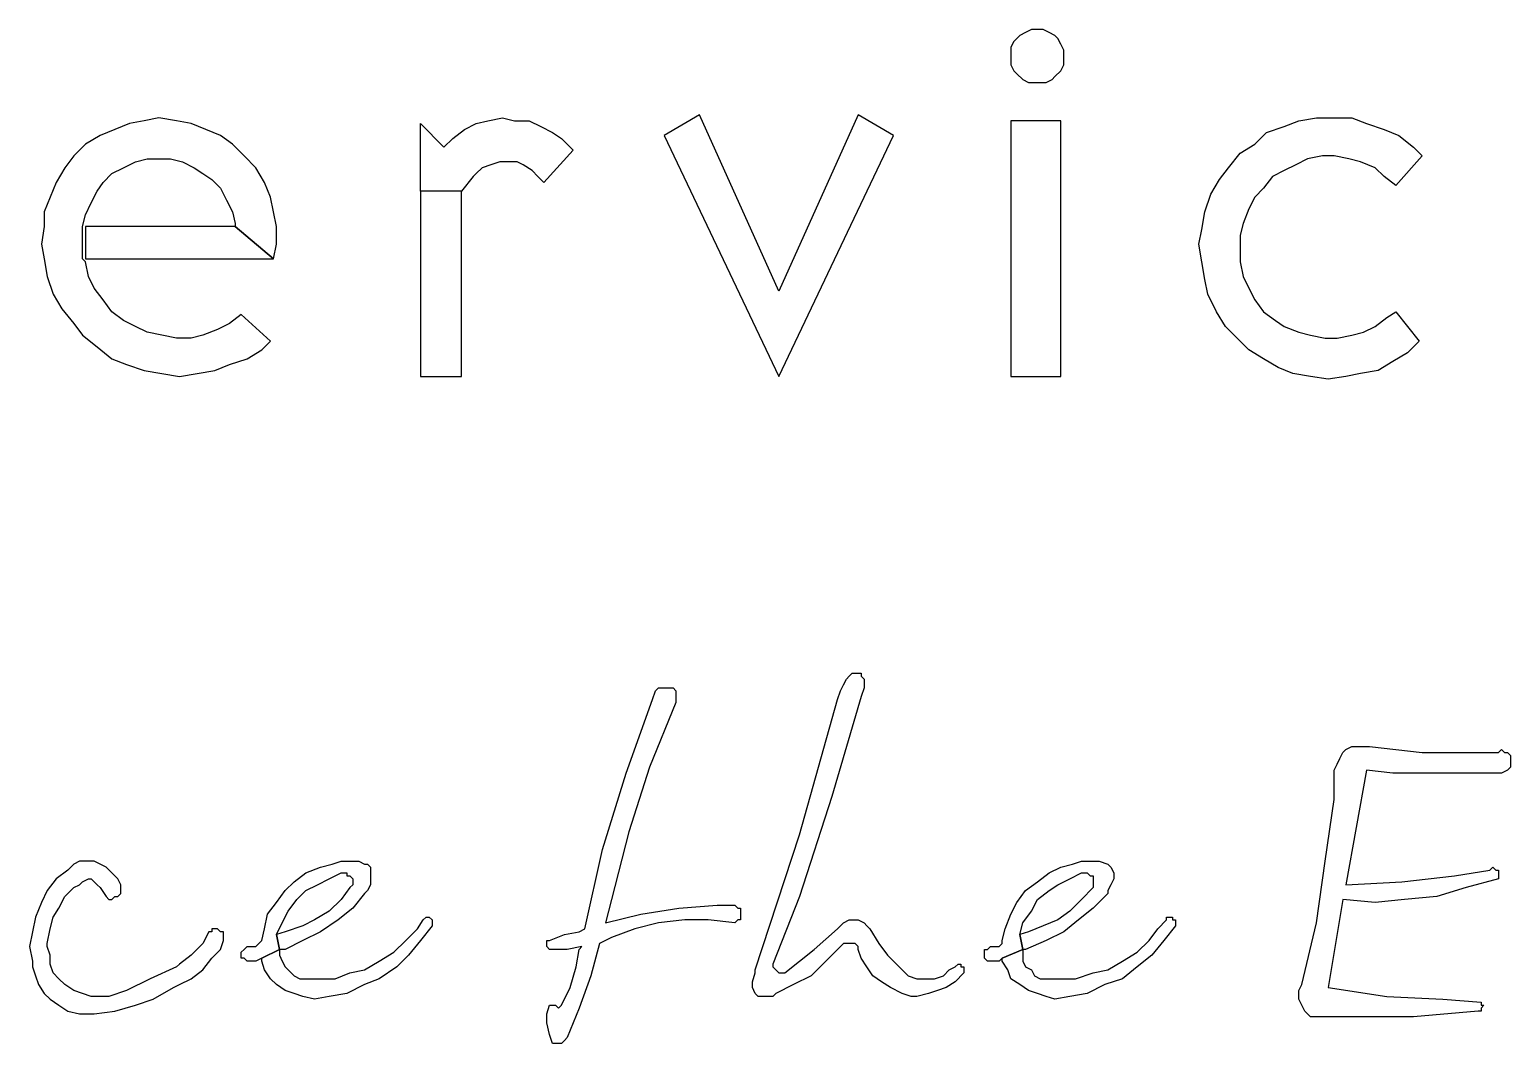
# Model space of a CAD drawing. Header units: metres. Extents: x 13 to 600, y -782 to -15.
# Drawn here: x 167.16 to 197.4, y -85.5 to -64.8 of the extents above; entities that cross this region are included whole.
import ezdxf

# ---------------------------------------------------------------- set-up
doc = ezdxf.new("R2010")
doc.units = ezdxf.units.M

msp = doc.modelspace()

# ---------------------------------------------------------------- linework, layer by layer
for p, q in [((187.38, -64.92), (187.26, -65.04)), ((187.5, -64.86), (187.38, -64.92)), ((187.62, -64.8), (187.5, -64.86)), ((187.74, -64.8), (187.62, -64.8)), ((187.86, -64.8), (187.74, -64.8)), ((187.98, -64.86), (187.86, -64.8)), ((188.1, -64.92), (187.98, -64.86)), ((188.16, -64.98), (188.1, -64.92)), ((188.22, -65.1), (188.16, -64.98)), ((187.26, -65.04), (187.2, -65.16)), ((187.2, -65.16), (187.2, -65.28)), ((187.2, -65.28), (187.2, -65.4)), ((188.28, -65.22), (188.22, -65.1)), ((188.28, -65.34), (188.28, -65.22)), ((187.2, -65.4), (187.2, -65.52)), ((187.2, -65.52), (187.26, -65.64)), ((188.22, -65.64), (188.28, -65.52)), ((188.28, -65.4), (188.28, -65.34)), ((188.28, -65.52), (188.28, -65.4)), ((187.26, -65.64), (187.32, -65.7)), ((187.32, -65.7), (187.44, -65.82)), ((187.44, -65.82), (187.56, -65.88)), ((187.56, -65.88), (187.68, -65.88)), ((187.68, -65.88), (187.8, -65.88)), ((187.8, -65.88), (187.92, -65.88)), ((187.92, -65.88), (188.04, -65.82)), ((188.04, -65.82), (188.1, -65.76)), ((188.1, -65.76), (188.22, -65.64)), ((169.2, -66.72), (168.9, -66.84)), ((169.5, -66.66), (169.2, -66.72)), ((169.8, -66.6), (169.5, -66.66)), ((170.16, -66.66), (169.8, -66.6)), ((170.46, -66.72), (170.16, -66.66)), ((170.76, -66.84), (170.46, -66.72)), ((175.14, -68.1), (175.14, -66.72)), ((175.14, -66.72), (175.62, -67.2)), ((176.04, -66.84), (176.28, -66.72)), ((176.28, -66.72), (176.52, -66.66)), ((176.52, -66.66), (176.82, -66.6)), ((176.82, -66.6), (177.06, -66.66)), ((177.06, -66.66), (177.36, -66.66)), ((177.36, -66.66), (177.6, -66.78)), ((177.6, -66.78), (177.84, -66.9)), ((180.84, -66.54), (180.12, -66.96)), ((182.46, -70.14), (180.84, -66.54)), ((184.08, -66.54), (182.46, -70.14)), ((184.8, -66.96), (184.08, -66.54)), ((188.22, -66.66), (187.2, -66.66)), ((187.2, -66.66), (187.2, -71.88)), ((188.22, -71.88), (188.22, -66.66)), ((192.42, -66.9), (192.78, -66.78)), ((192.78, -66.78), (193.08, -66.66)), ((193.08, -66.66), (193.44, -66.6)), ((193.44, -66.6), (193.8, -66.6)), ((193.8, -66.6), (194.16, -66.6)), ((194.16, -66.6), (194.46, -66.72)), ((194.46, -66.72), (194.82, -66.84)), ((168.6, -66.96), (168.3, -67.14)), ((168.9, -66.84), (168.6, -66.96)), ((171.06, -66.96), (170.76, -66.84)), ((171.3, -67.14), (171.06, -66.96)), ((175.62, -67.2), (175.8, -67.02)), ((175.8, -67.02), (176.04, -66.84)), ((177.84, -66.9), (178.02, -67.02)), ((178.02, -67.02), (178.26, -67.26)), ((180.12, -66.96), (182.46, -71.88)), ((182.46, -71.88), (184.8, -66.96)), ((192.18, -67.14), (192.42, -66.9)), ((194.82, -66.84), (195.12, -66.96)), ((195.12, -66.96), (195.42, -67.2)), ((168.06, -67.38), (167.88, -67.62)), ((168.3, -67.14), (168.06, -67.38)), ((171.54, -67.38), (171.3, -67.14)), ((171.78, -67.62), (171.54, -67.38)), ((178.26, -67.26), (177.66, -67.92)), ((191.64, -67.62), (191.88, -67.32)), ((191.88, -67.32), (192.18, -67.14)), ((193.56, -67.38), (193.26, -67.44)), ((193.8, -67.38), (193.56, -67.38)), ((194.1, -67.44), (193.8, -67.38)), ((195.6, -67.38), (195.06, -67.98)), ((195.42, -67.2), (195.6, -67.38)), ((167.88, -67.62), (167.7, -67.92)), ((168.84, -67.74), (169.08, -67.62)), ((169.08, -67.62), (169.32, -67.5)), ((169.32, -67.5), (169.56, -67.44)), ((169.56, -67.44), (169.8, -67.44)), ((169.8, -67.44), (170.04, -67.44)), ((170.04, -67.44), (170.28, -67.5)), ((170.28, -67.5), (170.52, -67.62)), ((170.52, -67.62), (170.7, -67.74)), ((171.96, -67.92), (171.78, -67.62)), ((176.4, -67.62), (176.28, -67.74)), ((176.58, -67.56), (176.4, -67.62)), ((176.76, -67.5), (176.58, -67.56)), ((176.94, -67.5), (176.76, -67.5)), ((177.12, -67.5), (176.94, -67.5)), ((177.24, -67.56), (177.12, -67.5)), ((177.42, -67.68), (177.24, -67.56)), ((177.54, -67.8), (177.42, -67.68)), ((191.46, -67.86), (191.64, -67.62)), ((192.78, -67.68), (192.54, -67.8)), ((193.02, -67.56), (192.78, -67.68)), ((193.26, -67.44), (193.02, -67.56)), ((194.34, -67.5), (194.1, -67.44)), ((194.64, -67.62), (194.34, -67.5)), ((194.82, -67.8), (194.64, -67.62)), ((167.7, -67.92), (167.58, -68.22)), ((168.54, -68.1), (168.66, -67.92)), ((168.66, -67.92), (168.84, -67.74)), ((170.7, -67.74), (170.88, -67.86)), ((170.88, -67.86), (171.06, -68.04)), ((171.06, -68.04), (171.18, -68.28)), ((172.08, -68.22), (171.96, -67.92)), ((176.22, -67.8), (175.98, -68.1)), ((176.28, -67.74), (176.22, -67.8)), ((177.66, -67.92), (177.54, -67.8)), ((191.28, -68.16), (191.46, -67.86)), ((192.36, -68.04), (192.18, -68.22)), ((192.54, -67.8), (192.36, -68.04)), ((195.06, -67.98), (194.82, -67.8)), ((167.58, -68.22), (167.46, -68.52)), ((168.3, -68.58), (168.42, -68.34)), ((168.42, -68.34), (168.54, -68.1)), ((171.18, -68.28), (171.3, -68.52)), ((172.14, -68.52), (172.08, -68.22)), ((175.98, -68.1), (175.14, -68.1)), ((175.14, -68.1), (175.14, -71.88)), ((175.98, -68.1), (175.14, -68.1)), ((175.98, -71.88), (175.98, -68.1)), ((191.16, -68.52), (191.28, -68.16)), ((192.18, -68.22), (192.06, -68.46)), ((167.46, -68.52), (167.46, -68.82)), ((168.24, -68.82), (168.3, -68.58)), ((171.3, -68.52), (171.36, -68.76)), ((172.2, -68.82), (172.14, -68.52)), ((191.1, -68.88), (191.16, -68.52)), ((192.06, -68.46), (191.94, -68.76)), ((167.46, -68.82), (167.4, -69.18)), ((168.24, -69.48), (168.24, -68.82)), ((171.36, -68.82), (168.3, -68.82)), ((168.3, -68.82), (168.3, -69.48)), ((171.36, -68.76), (171.36, -68.82)), ((172.14, -69.48), (171.36, -68.82)), ((171.36, -68.82), (172.14, -69.48)), ((172.2, -69.18), (172.2, -68.82)), ((191.04, -69.18), (191.1, -68.88)), ((191.94, -68.76), (191.88, -69)), ((167.4, -69.18), (167.46, -69.48)), ((172.14, -69.48), (172.2, -69.18)), ((191.1, -69.54), (191.04, -69.18)), ((191.88, -69), (191.88, -69.3)), ((167.46, -69.48), (167.52, -69.84)), ((168.3, -69.54), (168.24, -69.48)), ((168.3, -69.48), (172.14, -69.48)), ((168.36, -69.84), (168.3, -69.54)), ((191.16, -69.9), (191.1, -69.54)), ((191.88, -69.3), (191.88, -69.54)), ((191.88, -69.54), (191.94, -69.84)), ((167.52, -69.84), (167.64, -70.2)), ((168.48, -70.08), (168.36, -69.84)), ((191.94, -69.84), (192.06, -70.08)), ((168.66, -70.32), (168.48, -70.08)), ((191.22, -70.2), (191.16, -69.9)), ((192.06, -70.08), (192.18, -70.32)), ((167.64, -70.2), (167.82, -70.5)), ((168.84, -70.56), (168.66, -70.32)), ((191.4, -70.56), (191.22, -70.2)), ((192.18, -70.32), (192.36, -70.56)), ((167.82, -70.5), (168.06, -70.8)), ((169.08, -70.74), (168.84, -70.56)), ((169.32, -70.86), (169.08, -70.74)), ((171.48, -70.62), (171.24, -70.8)), ((172.08, -71.16), (171.48, -70.62)), ((191.58, -70.86), (191.4, -70.56)), ((192.36, -70.56), (192.6, -70.74)), ((192.6, -70.74), (192.78, -70.86)), ((194.64, -70.86), (194.88, -70.68)), ((194.88, -70.68), (195.06, -70.56)), ((195.06, -70.56), (195.54, -71.16)), ((168.06, -70.8), (168.24, -71.04)), ((168.24, -71.04), (168.54, -71.28)), ((169.56, -70.98), (169.32, -70.86)), ((169.86, -71.04), (169.56, -70.98)), ((170.16, -71.1), (169.86, -71.04)), ((170.7, -71.04), (170.46, -71.1)), ((171, -70.92), (170.7, -71.04)), ((171.24, -70.8), (171, -70.92)), ((191.82, -71.1), (191.58, -70.86)), ((192.78, -70.86), (193.08, -70.98)), ((193.08, -70.98), (193.32, -71.04)), ((193.32, -71.04), (193.62, -71.1)), ((193.86, -71.1), (194.16, -71.04)), ((194.16, -71.04), (194.4, -70.98)), ((194.4, -70.98), (194.64, -70.86)), ((168.54, -71.28), (168.84, -71.52)), ((170.46, -71.1), (170.16, -71.1)), ((171.6, -71.52), (171.9, -71.34)), ((171.9, -71.34), (172.08, -71.16)), ((192.06, -71.34), (191.82, -71.1)), ((192.36, -71.52), (192.06, -71.34)), ((193.62, -71.1), (193.86, -71.1)), ((195.54, -71.16), (195.3, -71.4)), ((168.84, -71.52), (169.14, -71.64)), ((169.14, -71.64), (169.5, -71.76)), ((170.94, -71.76), (171.24, -71.64)), ((171.24, -71.64), (171.6, -71.52)), ((192.66, -71.7), (192.36, -71.52)), ((195, -71.58), (194.7, -71.76)), ((195.3, -71.4), (195, -71.58)), ((169.5, -71.76), (169.86, -71.82)), ((169.86, -71.82), (170.22, -71.88)), ((170.22, -71.88), (170.58, -71.82)), ((170.58, -71.82), (170.94, -71.76)), ((175.14, -71.88), (175.98, -71.88)), ((187.2, -71.88), (188.22, -71.88)), ((192.96, -71.82), (192.66, -71.7)), ((193.32, -71.88), (192.96, -71.82)), ((193.68, -71.94), (193.32, -71.88)), ((194.04, -71.88), (193.68, -71.94)), ((194.34, -71.82), (194.04, -71.88)), ((194.7, -71.76), (194.34, -71.82)), ((183.84, -78.06), (183.9, -78)), ((183.9, -78), (183.96, -77.94)), ((183.96, -77.94), (184.02, -77.94)), ((184.02, -77.94), (184.08, -77.94)), ((184.08, -77.94), (184.14, -77.94)), ((184.14, -77.94), (184.14, -78)), ((184.14, -78), (184.2, -78.06)), ((179.88, -78.48), (179.94, -78.3)), ((179.94, -78.3), (180, -78.24)), ((180, -78.24), (180.06, -78.24)), ((180.06, -78.24), (180.18, -78.24)), ((180.18, -78.24), (180.24, -78.24)), ((180.24, -78.24), (180.3, -78.24)), ((180.3, -78.24), (180.36, -78.3)), ((180.36, -78.3), (180.36, -78.42)), ((183.66, -78.48), (183.72, -78.3)), ((183.72, -78.3), (183.78, -78.18)), ((183.78, -78.18), (183.84, -78.06)), ((184.2, -78.24), (184.14, -78.42)), ((184.2, -78.06), (184.2, -78.12)), ((184.2, -78.12), (184.2, -78.24)), ((179.34, -79.98), (179.88, -78.48)), ((180.36, -78.54), (179.82, -79.86)), ((180.36, -78.42), (180.36, -78.48)), ((180.36, -78.48), (180.36, -78.54)), ((182.88, -81.24), (183.66, -78.48)), ((184.14, -78.42), (183.54, -80.46)), ((193.98, -79.56), (194.04, -79.5)), ((194.04, -79.5), (194.16, -79.44)), ((194.16, -79.44), (194.28, -79.44)), ((194.28, -79.44), (194.4, -79.44)), ((194.4, -79.44), (194.52, -79.44)), ((194.52, -79.44), (195.6, -79.56)), ((197.16, -79.56), (197.22, -79.5)), ((197.22, -79.5), (197.28, -79.56)), ((193.8, -79.92), (193.86, -79.8)), ((193.86, -79.8), (193.92, -79.68)), ((193.92, -79.68), (193.98, -79.56)), ((195.6, -79.56), (196.68, -79.56)), ((196.68, -79.56), (197.16, -79.56)), ((197.28, -79.56), (197.34, -79.56)), ((197.34, -79.56), (197.4, -79.62)), ((197.4, -79.62), (197.4, -79.68)), ((197.4, -79.68), (197.4, -79.8)), ((197.4, -79.8), (197.4, -79.86)), ((178.86, -81.54), (179.34, -79.98)), ((179.82, -79.86), (179.4, -81.18)), ((193.8, -80.52), (193.8, -79.92)), ((194.46, -79.92), (194.04, -82.26)), ((195, -79.98), (194.46, -79.92)), ((196.08, -79.98), (195, -79.98)), ((197.22, -79.98), (196.08, -79.98)), ((197.34, -79.92), (197.22, -79.98)), ((197.4, -79.86), (197.34, -79.92)), ((183.54, -80.46), (182.88, -82.5)), ((193.62, -81.78), (193.8, -80.52)), ((179.4, -81.18), (179.04, -82.56)), ((181.98, -84), (182.88, -81.24)), ((178.5, -83.16), (178.86, -81.54)), ((168.06, -81.84), (167.94, -81.96)), ((168.18, -81.78), (168.06, -81.84)), ((168.36, -81.78), (168.18, -81.78)), ((168.48, -81.78), (168.36, -81.78)), ((168.6, -81.84), (168.48, -81.78)), ((168.72, -81.9), (168.6, -81.84)), ((168.84, -82.02), (168.72, -81.9)), ((172.8, -82.02), (173.1, -81.9)), ((173.1, -81.9), (173.34, -81.84)), ((173.34, -81.84), (173.52, -81.78)), ((173.52, -81.78), (173.7, -81.78)), ((173.7, -81.78), (173.88, -81.78)), ((173.88, -81.78), (174, -81.84)), ((174, -81.84), (174.06, -81.84)), ((174.06, -81.84), (174.12, -81.9)), ((174.12, -81.9), (174.12, -82.02)), ((187.98, -82.02), (188.22, -81.9)), ((188.22, -81.9), (188.46, -81.84)), ((188.46, -81.84), (188.64, -81.78)), ((188.64, -81.78), (188.82, -81.78)), ((188.82, -81.78), (189, -81.78)), ((189, -81.78), (189.18, -81.84)), ((189.18, -81.84), (189.24, -81.9)), ((189.24, -81.9), (189.3, -82.02)), ((193.44, -83.04), (193.62, -81.78)), ((196.98, -81.96), (197.04, -81.9)), ((197.04, -81.9), (197.1, -81.96)), ((167.7, -82.14), (167.52, -82.38)), ((167.94, -81.96), (167.7, -82.14)), ((168.18, -82.26), (168.24, -82.2)), ((168.24, -82.2), (168.36, -82.14)), ((168.36, -82.14), (168.42, -82.14)), ((168.42, -82.14), (168.48, -82.2)), ((168.48, -82.2), (168.54, -82.26)), ((168.96, -82.14), (168.84, -82.02)), ((169.02, -82.26), (168.96, -82.14)), ((172.38, -82.38), (172.56, -82.2)), ((172.56, -82.2), (172.8, -82.02)), ((173.04, -82.26), (173.28, -82.14)), ((173.28, -82.14), (173.52, -82.02)), ((173.52, -82.02), (173.58, -82.02)), ((173.58, -82.02), (173.64, -82.02)), ((173.64, -82.02), (173.64, -82.08)), ((173.64, -82.08), (173.7, -82.08)), ((173.7, -82.08), (173.76, -82.14)), ((173.76, -82.14), (173.76, -82.2)), ((173.76, -82.2), (173.76, -82.26)), ((174.12, -82.02), (174.12, -82.14)), ((174.12, -82.14), (174.12, -82.26)), ((187.5, -82.38), (187.74, -82.2)), ((187.74, -82.2), (187.98, -82.02)), ((188.16, -82.26), (188.4, -82.14)), ((188.4, -82.14), (188.64, -82.02)), ((188.64, -82.02), (188.7, -82.02)), ((188.7, -82.02), (188.76, -82.02)), ((188.76, -82.02), (188.82, -82.08)), ((188.82, -82.08), (188.88, -82.08)), ((188.88, -82.08), (188.88, -82.14)), ((188.88, -82.14), (188.88, -82.2)), ((188.88, -82.2), (188.88, -82.26)), ((189.3, -82.14), (189.24, -82.26)), ((189.3, -82.02), (189.3, -82.14)), ((194.04, -82.26), (195.18, -82.2)), ((195.18, -82.2), (196.26, -82.08)), ((196.26, -82.08), (196.98, -81.96)), ((197.16, -82.14), (196.5, -82.32)), ((197.1, -81.96), (197.16, -81.96)), ((197.16, -81.96), (197.16, -82.02)), ((197.16, -82.02), (197.16, -82.08)), ((197.16, -82.08), (197.16, -82.14)), ((167.52, -82.38), (167.4, -82.62)), ((167.76, -82.74), (167.88, -82.5)), ((167.88, -82.5), (168.06, -82.32)), ((168.06, -82.32), (168.18, -82.26)), ((168.54, -82.26), (168.6, -82.32)), ((168.6, -82.32), (168.72, -82.5)), ((168.72, -82.5), (168.78, -82.56)), ((168.84, -82.56), (168.9, -82.5)), ((168.9, -82.5), (168.96, -82.5)), ((168.96, -82.5), (169.02, -82.44)), ((169.02, -82.32), (169.02, -82.26)), ((169.02, -82.38), (169.02, -82.32)), ((169.02, -82.44), (169.02, -82.38)), ((172.2, -82.62), (172.38, -82.38)), ((172.62, -82.56), (172.8, -82.38)), ((172.8, -82.38), (173.04, -82.26)), ((173.7, -82.32), (173.52, -82.56)), ((173.76, -82.26), (173.7, -82.32)), ((174, -82.44), (173.76, -82.74)), ((174.06, -82.38), (174, -82.44)), ((174.12, -82.26), (174.06, -82.38)), ((182.88, -82.5), (182.34, -83.88)), ((187.32, -82.62), (187.5, -82.38)), ((187.74, -82.56), (187.98, -82.38)), ((187.98, -82.38), (188.16, -82.26)), ((188.88, -82.32), (188.64, -82.56)), ((188.88, -82.26), (188.88, -82.32)), ((189.18, -82.44), (188.88, -82.74)), ((189.24, -82.26), (189.18, -82.38)), ((189.18, -82.38), (189.18, -82.44)), ((195.9, -82.5), (195.24, -82.56)), ((196.5, -82.32), (195.9, -82.5)), ((167.4, -82.62), (167.28, -82.92)), ((167.64, -82.92), (167.76, -82.74)), ((168.78, -82.56), (168.84, -82.56)), ((172.02, -82.86), (172.2, -82.62)), ((172.32, -83.04), (172.44, -82.8)), ((172.44, -82.8), (172.62, -82.56)), ((173.28, -82.8), (172.98, -82.98)), ((173.52, -82.56), (173.28, -82.8)), ((173.76, -82.74), (173.46, -82.98)), ((179.04, -82.56), (178.92, -83.04)), ((179.64, -82.86), (180.42, -82.74)), ((180.42, -82.74), (181.2, -82.68)), ((181.2, -82.68), (181.56, -82.68)), ((181.56, -82.68), (181.62, -82.74)), ((181.62, -82.74), (181.68, -82.74)), ((181.68, -82.74), (181.68, -82.8)), ((181.68, -82.8), (181.68, -82.86)), ((187.2, -82.86), (187.32, -82.62)), ((187.44, -83.04), (187.62, -82.8)), ((187.62, -82.8), (187.74, -82.56)), ((188.4, -82.8), (188.16, -82.98)), ((188.64, -82.56), (188.4, -82.8)), ((188.88, -82.74), (188.58, -82.98)), ((193.98, -82.56), (193.68, -84.36)), ((194.64, -82.62), (193.98, -82.56)), ((195.24, -82.56), (194.64, -82.62)), ((167.28, -82.92), (167.22, -83.22)), ((167.52, -83.46), (167.58, -83.16)), ((167.58, -83.16), (167.64, -82.92)), ((170.94, -83.16), (170.88, -83.16)), ((170.88, -83.16), (170.88, -83.22)), ((171, -83.16), (170.94, -83.16)), ((171.06, -83.22), (171, -83.16)), ((171.9, -83.4), (171.96, -83.16)), ((171.96, -83.16), (172.02, -82.86)), ((172.2, -83.28), (172.32, -83.04)), ((172.74, -83.1), (172.38, -83.22)), ((172.98, -82.98), (172.74, -83.1)), ((173.46, -82.98), (173.1, -83.22)), ((174.84, -83.4), (175.08, -83.16)), ((175.08, -83.16), (175.2, -82.98)), ((175.38, -83.1), (175.14, -83.4)), ((175.2, -82.98), (175.26, -82.92)), ((175.26, -82.92), (175.32, -82.92)), ((175.32, -82.92), (175.38, -82.98)), ((175.38, -82.98), (175.38, -83.04)), ((175.38, -83.04), (175.38, -83.1)), ((178.38, -83.22), (178.5, -83.16)), ((178.92, -83.04), (179.64, -82.86)), ((179.52, -83.16), (179.04, -83.34)), ((180, -83.04), (179.52, -83.16)), ((180.54, -82.98), (180, -83.04)), ((181.02, -82.98), (180.54, -82.98)), ((181.56, -83.04), (181.02, -82.98)), ((181.62, -82.98), (181.56, -83.04)), ((181.68, -82.98), (181.62, -82.98)), ((181.68, -82.86), (181.68, -82.92)), ((181.68, -82.92), (181.68, -82.98)), ((183.18, -83.58), (183.66, -83.16)), ((183.66, -83.16), (183.72, -83.1)), ((183.72, -83.1), (183.78, -83.04)), ((183.78, -83.04), (183.9, -82.98)), ((183.9, -82.98), (183.96, -82.98)), ((183.96, -82.98), (184.08, -82.98)), ((184.08, -82.98), (184.2, -83.04)), ((184.2, -83.04), (184.26, -83.1)), ((184.26, -83.1), (184.32, -83.16)), ((184.32, -83.16), (184.5, -83.46)), ((187.02, -83.4), (187.08, -83.16)), ((187.08, -83.16), (187.2, -82.86)), ((187.38, -83.28), (187.44, -83.04)), ((187.86, -83.1), (187.56, -83.22)), ((188.16, -82.98), (187.86, -83.1)), ((188.58, -82.98), (188.28, -83.22)), ((190.02, -83.4), (190.2, -83.16)), ((190.2, -83.16), (190.38, -82.98)), ((190.56, -83.1), (190.32, -83.4)), ((190.38, -82.98), (190.38, -82.92)), ((190.38, -82.92), (190.44, -82.92)), ((190.44, -82.92), (190.5, -82.92)), ((190.5, -82.92), (190.5, -82.98)), ((190.5, -82.98), (190.56, -82.98)), ((190.56, -82.98), (190.56, -83.04)), ((190.56, -83.04), (190.56, -83.1)), ((193.14, -84.3), (193.44, -83.04)), ((167.22, -83.22), (167.16, -83.52)), ((167.52, -83.52), (167.52, -83.46)), ((170.7, -83.46), (170.46, -83.7)), ((170.82, -83.22), (170.7, -83.46)), ((170.88, -83.22), (170.82, -83.22)), ((171.12, -83.22), (171.06, -83.22)), ((171.06, -83.58), (171.12, -83.4)), ((171.12, -83.28), (171.12, -83.22)), ((171.12, -83.34), (171.12, -83.28)), ((171.12, -83.4), (171.12, -83.34)), ((171.78, -83.52), (171.84, -83.46)), ((171.84, -83.46), (171.9, -83.4)), ((172.38, -83.22), (172.2, -83.28)), ((172.26, -83.58), (172.2, -83.28)), ((172.2, -83.28), (172.26, -83.58)), ((172.74, -83.4), (172.38, -83.58)), ((173.1, -83.22), (172.74, -83.4)), ((174.6, -83.64), (174.84, -83.4)), ((175.14, -83.4), (174.9, -83.7)), ((177.72, -83.46), (177.72, -83.4)), ((177.72, -83.4), (177.78, -83.4)), ((177.72, -83.52), (177.72, -83.46)), ((177.78, -83.4), (178.08, -83.28)), ((178.08, -83.28), (178.38, -83.22)), ((178.8, -83.46), (178.62, -84.12)), ((179.04, -83.34), (178.8, -83.46)), ((183.78, -83.46), (183.72, -83.52)), ((183.84, -83.46), (183.78, -83.46)), ((183.9, -83.46), (183.84, -83.46)), ((183.96, -83.46), (183.9, -83.46)), ((184.02, -83.46), (183.96, -83.46)), ((184.08, -83.52), (184.02, -83.46)), ((184.5, -83.46), (184.68, -83.7)), ((186.96, -83.52), (187.02, -83.46)), ((187.02, -83.46), (187.02, -83.4)), ((187.56, -83.22), (187.38, -83.28)), ((187.44, -83.58), (187.38, -83.28)), ((187.38, -83.28), (187.44, -83.58)), ((187.92, -83.4), (187.5, -83.58)), ((188.28, -83.22), (187.92, -83.4)), ((189.78, -83.64), (190.02, -83.4)), ((190.32, -83.4), (190.08, -83.7)), ((167.16, -83.52), (167.22, -83.82)), ((167.58, -83.7), (167.52, -83.52)), ((167.58, -83.88), (167.58, -83.7)), ((170.46, -83.7), (170.22, -83.88)), ((170.7, -84), (170.88, -83.76)), ((170.88, -83.76), (171.06, -83.58)), ((171.48, -83.64), (171.54, -83.58)), ((171.48, -83.7), (171.48, -83.64)), ((171.48, -83.76), (171.48, -83.7)), ((171.54, -83.76), (171.48, -83.76)), ((171.54, -83.58), (171.6, -83.52)), ((171.6, -83.82), (171.54, -83.76)), ((171.6, -83.52), (171.72, -83.52)), ((171.72, -83.52), (171.78, -83.52)), ((171.9, -83.76), (171.78, -83.82)), ((171.9, -83.76), (172.26, -83.58)), ((172.26, -83.58), (171.9, -83.76)), ((171.9, -83.82), (171.9, -83.76)), ((172.38, -83.58), (172.26, -83.58)), ((172.26, -83.58), (172.26, -83.7)), ((172.26, -83.7), (172.32, -83.82)), ((174.3, -83.82), (174.6, -83.64)), ((174.9, -83.7), (174.66, -83.94)), ((177.78, -83.58), (177.72, -83.52)), ((177.9, -83.58), (177.78, -83.58)), ((178.14, -83.58), (177.9, -83.58)), ((178.44, -83.52), (178.14, -83.58)), ((178.32, -83.94), (178.38, -83.58)), ((178.38, -83.58), (178.44, -83.52)), ((182.58, -84.06), (183.18, -83.58)), ((183.72, -83.52), (183.42, -83.82)), ((184.08, -83.58), (184.08, -83.52)), ((184.14, -83.76), (184.08, -83.58)), ((184.26, -83.94), (184.14, -83.76)), ((184.68, -83.7), (184.92, -83.94)), ((186.66, -83.64), (186.66, -83.58)), ((186.66, -83.58), (186.72, -83.58)), ((186.66, -83.7), (186.66, -83.64)), ((186.66, -83.76), (186.66, -83.7)), ((186.72, -83.82), (186.66, -83.76)), ((186.72, -83.58), (186.78, -83.52)), ((186.78, -83.52), (186.84, -83.52)), ((186.84, -83.52), (186.96, -83.52)), ((187.02, -83.76), (186.96, -83.82)), ((187.02, -83.76), (187.44, -83.58)), ((187.44, -83.58), (187.02, -83.76)), ((187.02, -83.82), (187.02, -83.76)), ((187.5, -83.58), (187.44, -83.58)), ((187.44, -83.58), (187.44, -83.7)), ((187.44, -83.7), (187.44, -83.82)), ((189.48, -83.82), (189.78, -83.64)), ((190.08, -83.7), (189.78, -83.94)), ((167.22, -83.82), (167.22, -83.94)), ((167.22, -83.94), (167.28, -84.12)), ((167.64, -84.06), (167.58, -83.88)), ((167.76, -84.18), (167.64, -84.06)), ((170.16, -83.94), (169.62, -84.18)), ((170.22, -83.88), (170.16, -83.94)), ((170.46, -84.18), (170.7, -84)), ((171.66, -83.82), (171.6, -83.82)), ((171.72, -83.82), (171.66, -83.82)), ((171.78, -83.82), (171.72, -83.82)), ((171.96, -84), (171.9, -83.82)), ((172.08, -84.18), (171.96, -84)), ((172.32, -83.82), (172.38, -83.94)), ((172.38, -83.94), (172.44, -84)), ((172.44, -84), (172.56, -84.12)), ((173.4, -84.18), (173.7, -84.06)), ((173.7, -84.06), (174, -84)), ((174, -84), (174.3, -83.82)), ((174.66, -83.94), (174.3, -84.18)), ((178.2, -84.36), (178.32, -83.94)), ((181.92, -84.24), (181.98, -84.06)), ((181.98, -84.06), (181.98, -84)), ((182.34, -83.88), (182.34, -83.94)), ((182.34, -83.94), (182.4, -84)), ((182.4, -84), (182.46, -84.06)), ((182.46, -84.06), (182.52, -84.06)), ((182.52, -84.06), (182.58, -84.06)), ((183.42, -83.82), (183.12, -84.12)), ((184.38, -84.12), (184.26, -83.94)), ((184.92, -83.94), (185.1, -84.12)), ((185.82, -84.12), (185.94, -84)), ((185.94, -84), (186.06, -83.94)), ((186.06, -83.94), (186.12, -83.88)), ((186.24, -84.06), (186.06, -84.24)), ((186.12, -83.88), (186.18, -83.88)), ((186.18, -83.88), (186.18, -83.94)), ((186.18, -83.94), (186.24, -83.94)), ((186.24, -83.94), (186.24, -84)), ((186.24, -84), (186.24, -84.06)), ((186.78, -83.82), (186.72, -83.82)), ((186.84, -83.82), (186.78, -83.82)), ((186.96, -83.82), (186.84, -83.82)), ((187.14, -84), (187.02, -83.82)), ((187.2, -84.18), (187.14, -84)), ((187.44, -83.82), (187.5, -83.94)), ((187.5, -83.94), (187.62, -84)), ((187.62, -84), (187.68, -84.12)), ((188.52, -84.18), (188.88, -84.06)), ((188.88, -84.06), (189.18, -84)), ((189.18, -84), (189.48, -83.82)), ((189.78, -83.94), (189.48, -84.18)), ((167.28, -84.12), (167.34, -84.3)), ((167.34, -84.3), (167.46, -84.48)), ((167.88, -84.3), (167.76, -84.18)), ((168.06, -84.42), (167.88, -84.3)), ((169.62, -84.18), (169.14, -84.42)), ((169.68, -84.6), (170.1, -84.36)), ((170.1, -84.36), (170.22, -84.3)), ((170.22, -84.3), (170.46, -84.18)), ((172.2, -84.3), (172.08, -84.18)), ((172.38, -84.42), (172.2, -84.3)), ((172.56, -84.12), (172.68, -84.18)), ((172.68, -84.18), (173.04, -84.18)), ((173.04, -84.18), (173.4, -84.18)), ((174, -84.3), (173.64, -84.48)), ((174.3, -84.18), (174, -84.3)), ((178.02, -84.72), (178.2, -84.36)), ((178.62, -84.12), (178.38, -84.78)), ((181.92, -84.36), (181.92, -84.24)), ((181.98, -84.48), (181.92, -84.36)), ((182.76, -84.3), (182.4, -84.48)), ((183.12, -84.12), (182.76, -84.3)), ((184.56, -84.24), (184.38, -84.12)), ((184.74, -84.36), (184.56, -84.24)), ((184.98, -84.48), (184.74, -84.36)), ((185.1, -84.12), (185.28, -84.18)), ((185.28, -84.18), (185.46, -84.18)), ((185.46, -84.18), (185.64, -84.18)), ((185.64, -84.18), (185.82, -84.12)), ((185.88, -84.36), (185.7, -84.42)), ((186.06, -84.24), (185.88, -84.36)), ((187.38, -84.3), (187.2, -84.18)), ((187.56, -84.42), (187.38, -84.3)), ((187.68, -84.12), (187.8, -84.18)), ((187.8, -84.18), (187.86, -84.18)), ((187.86, -84.18), (188.22, -84.18)), ((188.22, -84.18), (188.52, -84.18)), ((189.12, -84.3), (188.76, -84.48)), ((189.48, -84.18), (189.12, -84.3)), ((193.08, -84.42), (193.14, -84.3)), ((193.68, -84.36), (194.88, -84.54)), ((167.46, -84.48), (167.58, -84.6)), ((167.58, -84.6), (167.76, -84.72)), ((168.24, -84.48), (168.06, -84.42)), ((168.42, -84.54), (168.24, -84.48)), ((168.6, -84.54), (168.42, -84.54)), ((168.78, -84.54), (168.6, -84.54)), ((169.14, -84.42), (168.78, -84.54)), ((169.32, -84.72), (169.68, -84.6)), ((172.56, -84.48), (172.38, -84.42)), ((172.74, -84.54), (172.56, -84.48)), ((172.98, -84.6), (172.74, -84.54)), ((173.28, -84.54), (172.98, -84.6)), ((173.64, -84.48), (173.28, -84.54)), ((182.04, -84.54), (181.98, -84.48)), ((182.1, -84.54), (182.04, -84.54)), ((182.22, -84.54), (182.1, -84.54)), ((182.34, -84.54), (182.22, -84.54)), ((182.4, -84.48), (182.34, -84.54)), ((185.16, -84.54), (184.98, -84.48)), ((185.28, -84.54), (185.16, -84.54)), ((185.52, -84.48), (185.28, -84.54)), ((185.7, -84.42), (185.52, -84.48)), ((187.74, -84.48), (187.56, -84.42)), ((187.92, -84.54), (187.74, -84.48)), ((188.1, -84.6), (187.92, -84.54)), ((188.4, -84.54), (188.1, -84.6)), ((188.76, -84.48), (188.4, -84.54)), ((193.08, -84.6), (193.08, -84.42)), ((193.14, -84.72), (193.08, -84.6)), ((194.88, -84.54), (196.02, -84.6)), ((196.02, -84.6), (196.8, -84.66)), ((196.8, -84.66), (196.8, -84.72)), ((167.76, -84.72), (167.94, -84.84)), ((167.94, -84.84), (168.18, -84.9)), ((168.18, -84.9), (168.36, -84.9)), ((168.36, -84.9), (168.48, -84.9)), ((168.48, -84.9), (168.9, -84.84)), ((168.9, -84.84), (169.32, -84.72)), ((177.72, -84.9), (177.78, -84.72)), ((177.72, -85.08), (177.72, -84.9)), ((177.78, -84.72), (177.9, -84.72)), ((177.9, -84.72), (177.96, -84.78)), ((177.96, -84.78), (178.02, -84.72)), ((178.38, -84.78), (178.14, -85.38)), ((193.2, -84.84), (193.14, -84.72)), ((193.32, -84.96), (193.2, -84.84)), ((194.16, -84.96), (193.32, -84.96)), ((195.42, -84.96), (194.16, -84.96)), ((196.74, -84.84), (195.42, -84.96)), ((196.8, -84.84), (196.74, -84.84)), ((196.8, -84.72), (196.86, -84.72)), ((196.86, -84.72), (196.8, -84.78)), ((196.8, -84.78), (196.8, -84.84)), ((177.78, -85.32), (177.72, -85.08)), ((177.84, -85.5), (177.78, -85.32)), ((177.9, -85.5), (177.84, -85.5)), ((177.96, -85.5), (177.9, -85.5)), ((178.02, -85.5), (177.96, -85.5)), ((178.08, -85.44), (178.02, -85.5)), ((178.14, -85.38), (178.08, -85.44))]:
    msp.add_line(p, q)

doc.saveas('drawing.dxf')
